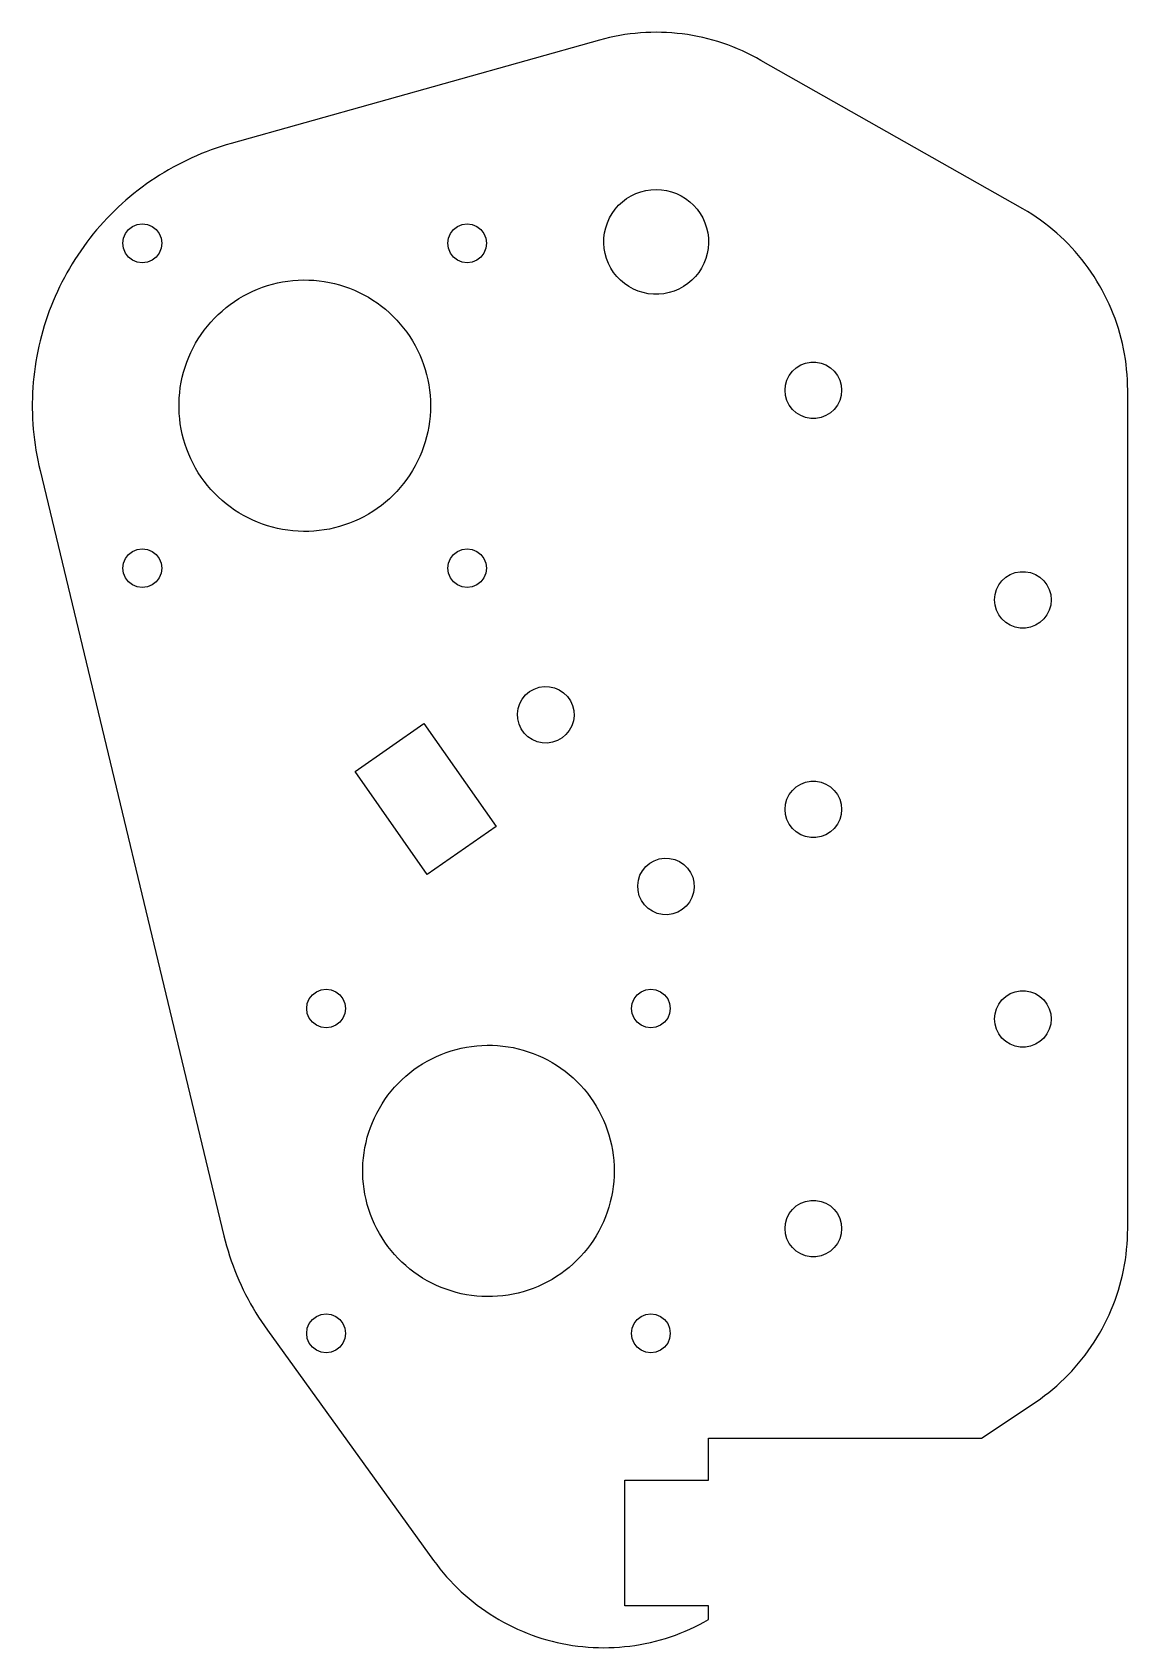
# Model space of a CAD drawing. Header units: metres. Extents: x -105 to 105, y -270 to -116.
# Drawn here: x -104.6 to -0.1, y -270 to -115.8 of the extents above; entities that cross this region are included whole.
import ezdxf

# ---------------------------------------------------------------- set-up
doc = ezdxf.new("R2010")
doc.units = ezdxf.units.M

msp = doc.modelspace()

# ---------------------------------------------------------------- linework, layer by layer
for p, q in [((-50.5168, -116.585), (-85.6638, -126.443)), ((-50.0351, -116.456), (-50.5168, -116.585)), ((-49.5504, -116.339), (-50.0351, -116.456)), ((-49.0629, -116.234), (-49.5504, -116.339)), ((-48.573, -116.141), (-49.0629, -116.234)), ((-48.0808, -116.061), (-48.573, -116.141)), ((-47.5869, -115.993), (-48.0808, -116.061)), ((-47.0914, -115.937), (-47.5869, -115.993)), ((-46.5946, -115.893), (-47.0914, -115.937)), ((-46.0969, -115.862), (-46.5946, -115.893)), ((-45.5986, -115.844), (-46.0969, -115.862)), ((-45.1, -115.837), (-45.5986, -115.844)), ((-44.6014, -115.844), (-45.1, -115.837)), ((-44.1031, -115.862), (-44.6014, -115.844)), ((-43.6054, -115.893), (-44.1031, -115.862)), ((-43.1086, -115.937), (-43.6054, -115.893)), ((-42.6131, -115.993), (-43.1086, -115.937)), ((-42.1192, -116.061), (-42.6131, -115.993)), ((-41.627, -116.141), (-42.1192, -116.061)), ((-41.1371, -116.234), (-41.627, -116.141)), ((-40.6496, -116.339), (-41.1371, -116.234)), ((-40.1648, -116.456), (-40.6496, -116.339)), ((-39.6832, -116.585), (-40.1648, -116.456)), ((-39.2049, -116.726), (-39.6832, -116.585)), ((-38.7303, -116.879), (-39.2049, -116.726)), ((-38.2596, -117.044), (-38.7303, -116.879)), ((-37.7932, -117.22), (-38.2596, -117.044)), ((-37.3313, -117.408), (-37.7932, -117.22)), ((-36.8743, -117.607), (-37.3313, -117.408)), ((-36.4223, -117.818), (-36.8743, -117.607)), ((-35.9758, -118.04), (-36.4223, -117.818)), ((-35.5349, -118.273), (-35.9758, -118.04)), ((-35.1, -118.517), (-35.5349, -118.273)), ((-10.1, -132.679), (-35.1, -118.517)), ((-89.4135, -127.815), (-89.8661, -128.026)), ((-88.9569, -127.612), (-89.4135, -127.815)), ((-88.4966, -127.418), (-88.9569, -127.612)), ((-88.0325, -127.233), (-88.4966, -127.418)), ((-87.565, -127.057), (-88.0325, -127.233)), ((-87.0942, -126.89), (-87.565, -127.057)), ((-86.6203, -126.732), (-87.0942, -126.89)), ((-86.1434, -126.583), (-86.6203, -126.732)), ((-85.6638, -126.443), (-86.1434, -126.583)), ((-92.4889, -129.474), (-92.909, -129.744)), ((-92.0636, -129.212), (-92.4889, -129.474)), ((-91.6334, -128.958), (-92.0636, -129.212)), ((-91.1984, -128.712), (-91.6334, -128.958)), ((-90.7587, -128.475), (-91.1984, -128.712)), ((-90.3146, -128.246), (-90.7587, -128.475)), ((-89.8661, -128.026), (-90.3146, -128.246)), ((-94.5354, -130.904), (-94.9277, -131.214)), ((-94.1372, -130.603), (-94.5354, -130.904)), ((-93.7334, -130.309), (-94.1372, -130.603)), ((-93.3239, -130.022), (-93.7334, -130.309)), ((-92.909, -129.744), (-93.3239, -130.022)), ((-46.5738, -131.06), (-46.0907, -130.937)), ((-46.0907, -130.937), (-45.5978, -130.862)), ((-45.5978, -130.862), (-45.1, -130.837)), ((-45.1, -130.837), (-44.6022, -130.862)), ((-44.6022, -130.862), (-44.1093, -130.937)), ((-44.1093, -130.937), (-43.6262, -131.06)), ((-96.4353, -132.525), (-96.7961, -132.87)), ((-96.0679, -132.186), (-96.4353, -132.525)), ((-95.6941, -131.855), (-96.0679, -132.186)), ((-95.3139, -131.53), (-95.6941, -131.855)), ((-94.9277, -131.214), (-95.3139, -131.53)), ((-49.0092, -132.72), (-48.6793, -132.346)), ((-48.6793, -132.346), (-48.3139, -132.007)), ((-48.3139, -132.007), (-47.9166, -131.706)), ((-47.9166, -131.706), (-47.4913, -131.446)), ((-47.4913, -131.446), (-47.0422, -131.23)), ((-47.0422, -131.23), (-46.5738, -131.06)), ((-43.6262, -131.06), (-43.1578, -131.23)), ((-43.1578, -131.23), (-42.7087, -131.446)), ((-42.7087, -131.446), (-42.2834, -131.706)), ((-42.2834, -131.706), (-41.8861, -132.007)), ((-41.8861, -132.007), (-41.5207, -132.346)), ((-41.5207, -132.346), (-41.1908, -132.72)), ((-97.8377, -133.947), (-98.1709, -134.32)), ((-97.4974, -133.582), (-97.8377, -133.947)), ((-97.1501, -133.223), (-97.4974, -133.582)), ((-96.7961, -132.87), (-97.1501, -133.223)), ((-49.9131, -134.483), (-49.7544, -134.011)), ((-49.7544, -134.011), (-49.5493, -133.556)), ((-49.5493, -133.556), (-49.3001, -133.125)), ((-49.3001, -133.125), (-49.0092, -132.72)), ((-41.1908, -132.72), (-40.8999, -133.125)), ((-40.8999, -133.125), (-40.6506, -133.556)), ((-40.6506, -133.556), (-40.4456, -134.011)), ((-40.4456, -134.011), (-40.2869, -134.483)), ((-9.6713, -132.934), (-10.1, -132.679)), ((-9.24907, -133.199), (-9.6713, -132.934)), ((-8.83359, -133.475), (-9.24907, -133.199)), ((-8.42513, -133.761), (-8.83359, -133.475)), ((-8.02391, -134.057), (-8.42513, -133.761)), ((-7.6302, -134.363), (-8.02391, -134.057)), ((-99.1268, -135.474), (-99.4304, -135.87)), ((-98.8156, -135.083), (-99.1268, -135.474)), ((-98.4969, -134.698), (-98.8156, -135.083)), ((-98.1709, -134.32), (-98.4969, -134.698)), ((-95.9834, -135.974), (-95.9203, -135.496)), ((-95.9203, -135.496), (-95.7355, -135.049)), ((-95.7355, -135.049), (-95.4415, -134.666)), ((-95.4415, -134.666), (-95.0584, -134.372)), ((-95.0584, -134.372), (-94.6122, -134.187)), ((-94.6122, -134.187), (-94.1334, -134.124)), ((-94.1334, -134.124), (-93.6546, -134.187)), ((-93.6546, -134.187), (-93.2084, -134.372)), ((-93.2084, -134.372), (-92.8252, -134.666)), ((-92.8252, -134.666), (-92.5312, -135.049)), ((-92.5312, -135.049), (-92.3464, -135.496)), ((-92.3464, -135.496), (-92.2834, -135.974)), ((-64.9834, -135.974), (-64.9203, -135.496)), ((-64.9203, -135.496), (-64.7355, -135.049)), ((-64.7355, -135.049), (-64.4415, -134.666)), ((-64.4415, -134.666), (-64.0584, -134.372)), ((-64.0584, -134.372), (-63.6122, -134.187)), ((-63.6122, -134.187), (-63.1334, -134.124)), ((-63.1334, -134.124), (-62.6546, -134.187)), ((-62.6546, -134.187), (-62.2084, -134.372)), ((-62.2084, -134.372), (-61.8252, -134.666)), ((-61.8252, -134.666), (-61.5312, -135.049)), ((-61.5312, -135.049), (-61.3464, -135.496)), ((-61.3464, -135.496), (-61.2834, -135.974)), ((-50.0984, -135.962), (-50.086, -135.464)), ((-50.086, -135.464), (-50.024, -134.969)), ((-50.024, -134.969), (-49.9131, -134.483)), ((-40.2869, -134.483), (-40.1759, -134.969)), ((-40.1759, -134.969), (-40.114, -135.464)), ((-40.114, -135.464), (-40.1015, -135.962)), ((-7.24425, -134.679), (-7.6302, -134.363)), ((-6.86627, -135.004), (-7.24425, -134.679)), ((-6.49654, -135.339), (-6.86627, -135.004)), ((-6.13525, -135.683), (-6.49654, -135.339)), ((-100.295, -137.095), (-100.567, -137.513)), ((-100.015, -136.681), (-100.295, -137.095)), ((-99.7264, -136.273), (-100.015, -136.681)), ((-99.4304, -135.87), (-99.7264, -136.273)), ((-95.9203, -136.453), (-95.9834, -135.974)), ((-95.7355, -136.899), (-95.9203, -136.453)), ((-95.4415, -137.283), (-95.7355, -136.899)), ((-92.5312, -136.899), (-92.8252, -137.283)), ((-92.3464, -136.453), (-92.5312, -136.899)), ((-92.2834, -135.974), (-92.3464, -136.453)), ((-64.9203, -136.453), (-64.9834, -135.974)), ((-64.7355, -136.899), (-64.9203, -136.453)), ((-64.4415, -137.283), (-64.7355, -136.899)), ((-61.5312, -136.899), (-61.8252, -137.283)), ((-61.3464, -136.453), (-61.5312, -136.899)), ((-61.2834, -135.974), (-61.3464, -136.453)), ((-50.0612, -136.459), (-50.0984, -135.962)), ((-49.9746, -136.95), (-50.0612, -136.459)), ((-49.8396, -137.43), (-49.9746, -136.95)), ((-40.2254, -136.95), (-40.3604, -137.43)), ((-40.1388, -136.459), (-40.2254, -136.95)), ((-40.1015, -135.962), (-40.1388, -136.459)), ((-5.78265, -136.035), (-6.13525, -135.683)), ((-5.43895, -136.397), (-5.78265, -136.035)), ((-5.10437, -136.766), (-5.43895, -136.397)), ((-4.7791, -137.144), (-5.10437, -136.766)), ((-4.46336, -137.53), (-4.7791, -137.144)), ((-101.087, -138.366), (-101.335, -138.8)), ((-100.831, -137.937), (-101.087, -138.366)), ((-100.567, -137.513), (-100.831, -137.937)), ((-95.0584, -137.577), (-95.4415, -137.283)), ((-94.6122, -137.761), (-95.0584, -137.577)), ((-94.1334, -137.824), (-94.6122, -137.761)), ((-93.6546, -137.761), (-94.1334, -137.824)), ((-93.2084, -137.577), (-93.6546, -137.761)), ((-92.8252, -137.283), (-93.2084, -137.577)), ((-64.0584, -137.577), (-64.4415, -137.283)), ((-63.6122, -137.761), (-64.0584, -137.577)), ((-63.1334, -137.824), (-63.6122, -137.761)), ((-62.6546, -137.761), (-63.1334, -137.824)), ((-62.2084, -137.577), (-62.6546, -137.761)), ((-61.8252, -137.283), (-62.2084, -137.577)), ((-49.6575, -137.894), (-49.8396, -137.43)), ((-49.4301, -138.337), (-49.6575, -137.894)), ((-49.1597, -138.756), (-49.4301, -138.337)), ((-40.7699, -138.337), (-41.0403, -138.756)), ((-40.5425, -137.894), (-40.7699, -138.337)), ((-40.3604, -137.43), (-40.5425, -137.894)), ((-4.15735, -137.924), (-4.46336, -137.53)), ((-3.86124, -138.325), (-4.15735, -137.924)), ((-3.57521, -138.734), (-3.86124, -138.325)), ((-3.29947, -139.149), (-3.57521, -138.734)), ((-102.028, -140.129), (-102.241, -140.581)), ((-101.805, -139.682), (-102.028, -140.129)), ((-101.574, -139.239), (-101.805, -139.682)), ((-101.335, -138.8), (-101.574, -139.239)), ((-83.1389, -140.352), (-82.6724, -140.175)), ((-82.6724, -140.175), (-82.1988, -140.016)), ((-82.1988, -140.016), (-81.7191, -139.878)), ((-81.7191, -139.878), (-81.234, -139.76)), ((-81.234, -139.76), (-80.7445, -139.662)), ((-80.7445, -139.662), (-80.2513, -139.584)), ((-80.2513, -139.584), (-79.7552, -139.527)), ((-79.7552, -139.527), (-79.2573, -139.491)), ((-79.2573, -139.491), (-78.7582, -139.475)), ((-78.7582, -139.475), (-78.259, -139.48)), ((-78.259, -139.48), (-77.7603, -139.506)), ((-77.7603, -139.506), (-77.2632, -139.553)), ((-77.2632, -139.553), (-76.7685, -139.62)), ((-76.7685, -139.62), (-76.277, -139.708)), ((-76.277, -139.708), (-75.7896, -139.816)), ((-75.7896, -139.816), (-75.3071, -139.945)), ((-75.3071, -139.945), (-74.8303, -140.093)), ((-74.8303, -140.093), (-74.3602, -140.261)), ((-74.3602, -140.261), (-73.8974, -140.448)), ((-48.8489, -139.146), (-49.1597, -138.756)), ((-48.5009, -139.503), (-48.8489, -139.146)), ((-48.119, -139.823), (-48.5009, -139.503)), ((-47.7072, -140.104), (-48.119, -139.823)), ((-47.2694, -140.342), (-47.7072, -140.104)), ((-42.4928, -140.104), (-42.9306, -140.342)), ((-42.081, -139.823), (-42.4928, -140.104)), ((-41.6991, -139.503), (-42.081, -139.823)), ((-41.3511, -139.146), (-41.6991, -139.503)), ((-41.0403, -138.756), (-41.3511, -139.146)), ((-3.03418, -139.571), (-3.29947, -139.149)), ((-2.77948, -140), (-3.03418, -139.571)), ((-2.53557, -140.435), (-2.77948, -140)), ((-102.642, -141.496), (-102.83, -141.959)), ((-102.446, -141.036), (-102.642, -141.496)), ((-102.241, -140.581), (-102.446, -141.036)), ((-86.1431, -142.115), (-85.7473, -141.81)), ((-85.7473, -141.81), (-85.3391, -141.523)), ((-85.3391, -141.523), (-84.9193, -141.252)), ((-84.9193, -141.252), (-84.4887, -141)), ((-84.4887, -141), (-84.0479, -140.765)), ((-84.0479, -140.765), (-83.5977, -140.549)), ((-83.5977, -140.549), (-83.1389, -140.352)), ((-73.8974, -140.448), (-73.4429, -140.655)), ((-73.4429, -140.655), (-72.9973, -140.88)), ((-72.9973, -140.88), (-72.5615, -141.124)), ((-72.5615, -141.124), (-72.1362, -141.385)), ((-72.1362, -141.385), (-71.7221, -141.664)), ((-71.7221, -141.664), (-71.32, -141.96)), ((-46.8101, -140.536), (-47.2694, -140.342)), ((-46.3338, -140.683), (-46.8101, -140.536)), ((-45.8452, -140.782), (-46.3338, -140.683)), ((-45.3492, -140.831), (-45.8452, -140.782)), ((-44.8508, -140.831), (-45.3492, -140.831)), ((-44.3548, -140.782), (-44.8508, -140.831)), ((-43.8662, -140.683), (-44.3548, -140.782)), ((-43.3899, -140.536), (-43.8662, -140.683)), ((-42.9306, -140.342), (-43.3899, -140.536)), ((-2.30255, -140.876), (-2.53557, -140.435)), ((-2.08061, -141.322), (-2.30255, -140.876)), ((-1.86987, -141.774), (-2.08061, -141.322)), ((-1.67047, -142.231), (-1.86987, -141.774)), ((-103.338, -143.369), (-103.489, -143.845)), ((-103.177, -142.896), (-103.338, -143.369)), ((-103.008, -142.426), (-103.177, -142.896)), ((-102.83, -141.959), (-103.008, -142.426)), ((-87.59, -143.488), (-87.25, -143.123)), ((-87.25, -143.123), (-86.8951, -142.771)), ((-86.8951, -142.771), (-86.526, -142.435)), ((-86.526, -142.435), (-86.1431, -142.115)), ((-71.32, -141.96), (-70.9306, -142.273)), ((-70.9306, -142.273), (-70.5545, -142.601)), ((-70.5545, -142.601), (-70.1924, -142.945)), ((-70.1924, -142.945), (-69.8448, -143.304)), ((-69.8448, -143.304), (-69.5126, -143.676)), ((-1.48251, -142.693), (-1.67047, -142.231)), ((-1.30614, -143.16), (-1.48251, -142.693)), ((-1.14145, -143.63), (-1.30614, -143.16)), ((-103.764, -144.805), (-103.887, -145.289)), ((-103.631, -144.324), (-103.764, -144.805)), ((-103.489, -143.845), (-103.631, -144.324)), ((-88.7893, -145.082), (-88.5146, -144.665)), ((-88.5146, -144.665), (-88.2229, -144.26)), ((-88.2229, -144.26), (-87.9145, -143.868)), ((-87.9145, -143.868), (-87.59, -143.488)), ((-69.5126, -143.676), (-69.1961, -144.062)), ((-69.1961, -144.062), (-68.8959, -144.461)), ((-68.8959, -144.461), (-68.6126, -144.873)), ((-68.6126, -144.873), (-68.3467, -145.295)), ((-0.98854, -144.105), (-1.14145, -143.63)), ((-0.8475, -144.583), (-0.98854, -144.105)), ((-0.71845, -145.065), (-0.8475, -144.583)), ((-104.106, -146.264), (-104.201, -146.755)), ((-104.001, -145.776), (-104.106, -146.264)), ((-103.887, -145.289), (-104.001, -145.776)), ((-89.708, -146.853), (-89.5061, -146.397)), ((-89.5061, -146.397), (-89.2855, -145.949)), ((-89.2855, -145.949), (-89.0464, -145.51)), ((-89.0464, -145.51), (-88.7893, -145.082)), ((-68.3467, -145.295), (-68.0985, -145.728)), ((-68.0985, -145.728), (-67.8686, -146.172)), ((-67.8686, -146.172), (-67.6573, -146.624)), ((-0.60144, -145.55), (-0.71845, -145.065)), ((-0.49654, -146.037), (-0.60144, -145.55)), ((-0.40384, -146.527), (-0.49654, -146.037)), ((-104.364, -147.74), (-104.431, -148.236)), ((-104.287, -147.247), (-104.364, -147.74)), ((-104.201, -146.755), (-104.287, -147.247)), ((-90.1971, -148.268), (-90.0538, -147.79)), ((-90.0538, -147.79), (-89.8906, -147.318)), ((-89.8906, -147.318), (-89.708, -146.853)), ((-67.6573, -146.624), (-67.4651, -147.085)), ((-67.4651, -147.085), (-67.2921, -147.553)), ((-67.2921, -147.553), (-67.1388, -148.028)), ((-32.0953, -148.181), (-31.7271, -147.845)), ((-31.7271, -147.845), (-31.3035, -147.583)), ((-31.3035, -147.583), (-30.8389, -147.403)), ((-30.8389, -147.403), (-30.3491, -147.312)), ((-30.3491, -147.312), (-29.8509, -147.312)), ((-29.8509, -147.312), (-29.3611, -147.403)), ((-29.3611, -147.403), (-28.8965, -147.583)), ((-28.8965, -147.583), (-28.4729, -147.845)), ((-28.4729, -147.845), (-28.1047, -148.181)), ((-0.32338, -147.019), (-0.40384, -146.527)), ((-0.2552, -147.513), (-0.32338, -147.019)), ((-0.19937, -148.009), (-0.2552, -147.513)), ((-104.536, -149.229), (-104.575, -149.727)), ((-104.488, -148.732), (-104.536, -149.229)), ((-104.431, -148.236), (-104.488, -148.732)), ((-90.5063, -149.733), (-90.4236, -149.241)), ((-90.4236, -149.241), (-90.3205, -148.752)), ((-90.3205, -148.752), (-90.1971, -148.268)), ((-67.1388, -148.028), (-67.0054, -148.509)), ((-67.0054, -148.509), (-66.8922, -148.996)), ((-66.8922, -148.996), (-66.7992, -149.486)), ((-66.7992, -149.486), (-66.7268, -149.98)), ((-32.8, -150), (-32.754, -149.504)), ((-32.754, -149.504), (-32.6177, -149.025)), ((-32.6177, -149.025), (-32.3956, -148.579)), ((-32.3956, -148.579), (-32.0953, -148.181)), ((-28.1047, -148.181), (-27.8044, -148.579)), ((-27.8044, -148.579), (-27.5823, -149.025)), ((-27.5823, -149.025), (-27.446, -149.504)), ((-27.446, -149.504), (-27.4, -150)), ((-0.15591, -148.505), (-0.19937, -148.009)), ((-0.12485, -149.003), (-0.15591, -148.505)), ((-0.10622, -149.501), (-0.12485, -149.003)), ((-0.09999, -150), (-0.10622, -149.501)), ((-104.623, -150.725), (-104.632, -151.225)), ((-104.603, -150.226), (-104.623, -150.725)), ((-104.575, -149.727), (-104.603, -150.226)), ((-90.6308, -151.225), (-90.61, -150.726)), ((-90.61, -150.726), (-90.5685, -150.228)), ((-90.5685, -150.228), (-90.5063, -149.733)), ((-66.7268, -149.98), (-66.6749, -150.477)), ((-66.6749, -150.477), (-66.6438, -150.975)), ((-66.6438, -150.975), (-66.6334, -151.474)), ((-32.754, -150.496), (-32.8, -150)), ((-32.6177, -150.975), (-32.754, -150.496)), ((-32.3956, -151.421), (-32.6177, -150.975)), ((-27.5823, -150.975), (-27.8044, -151.421)), ((-27.446, -150.496), (-27.5823, -150.975)), ((-27.4, -150), (-27.446, -150.496)), ((-0.09999, -230), (-0.09999, -150)), ((-104.632, -151.225), (-104.632, -151.724)), ((-104.632, -151.724), (-104.623, -152.224)), ((-104.623, -152.224), (-104.603, -152.723)), ((-90.6308, -151.724), (-90.6308, -151.225)), ((-90.61, -152.223), (-90.6308, -151.724)), ((-90.5685, -152.72), (-90.61, -152.223)), ((-66.6749, -152.472), (-66.7268, -152.968)), ((-66.6438, -151.974), (-66.6749, -152.472)), ((-66.6334, -151.474), (-66.6438, -151.974)), ((-32.0953, -151.819), (-32.3956, -151.421)), ((-31.7271, -152.155), (-32.0953, -151.819)), ((-31.3035, -152.417), (-31.7271, -152.155)), ((-30.8389, -152.597), (-31.3035, -152.417)), ((-30.3491, -152.688), (-30.8389, -152.597)), ((-29.3611, -152.597), (-29.8509, -152.688)), ((-28.8965, -152.417), (-29.3611, -152.597)), ((-28.4729, -152.155), (-28.8965, -152.417)), ((-28.1047, -151.819), (-28.4729, -152.155)), ((-27.8044, -151.421), (-28.1047, -151.819)), ((-104.603, -152.723), (-104.575, -153.222)), ((-104.575, -153.222), (-104.536, -153.72)), ((-104.536, -153.72), (-104.488, -154.217)), ((-90.5063, -153.216), (-90.5685, -152.72)), ((-90.4236, -153.708), (-90.5063, -153.216)), ((-90.3205, -154.197), (-90.4236, -153.708)), ((-66.8922, -153.953), (-67.0054, -154.439)), ((-66.7992, -153.462), (-66.8922, -153.953)), ((-66.7268, -152.968), (-66.7992, -153.462)), ((-29.8509, -152.688), (-30.3491, -152.688)), ((-104.488, -154.217), (-104.431, -154.713)), ((-104.431, -154.713), (-104.364, -155.208)), ((-104.364, -155.208), (-104.287, -155.702)), ((-104.287, -155.702), (-104.201, -156.194)), ((-90.1971, -154.681), (-90.3205, -154.197)), ((-90.0538, -155.159), (-90.1971, -154.681)), ((-89.8906, -155.631), (-90.0538, -155.159)), ((-89.708, -156.095), (-89.8906, -155.631)), ((-67.2921, -155.396), (-67.4651, -155.864)), ((-67.1388, -154.92), (-67.2921, -155.396)), ((-67.0054, -154.439), (-67.1388, -154.92)), ((-104.201, -156.194), (-104.106, -156.684)), ((-104.106, -156.684), (-104.001, -157.173)), ((-104.001, -157.173), (-103.887, -157.659)), ((-89.5061, -156.552), (-89.708, -156.095)), ((-89.2855, -157), (-89.5061, -156.552)), ((-89.0464, -157.438), (-89.2855, -157)), ((-68.0985, -157.22), (-68.3467, -157.654)), ((-67.8686, -156.777), (-68.0985, -157.22)), ((-67.6573, -156.325), (-67.8686, -156.777)), ((-67.4651, -155.864), (-67.6573, -156.325)), ((-103.887, -157.659), (-86.3537, -230.685)), ((-88.7893, -157.866), (-89.0464, -157.438)), ((-88.5146, -158.283), (-88.7893, -157.866)), ((-88.2229, -158.688), (-88.5146, -158.283)), ((-87.9145, -159.081), (-88.2229, -158.688)), ((-68.8959, -158.487), (-69.1961, -158.886)), ((-68.6126, -158.076), (-68.8959, -158.487)), ((-68.3467, -157.654), (-68.6126, -158.076)), ((-87.59, -159.461), (-87.9145, -159.081)), ((-87.25, -159.826), (-87.59, -159.461)), ((-86.8951, -160.177), (-87.25, -159.826)), ((-86.526, -160.514), (-86.8951, -160.177)), ((-70.1924, -160.004), (-70.5545, -160.347)), ((-69.8448, -159.645), (-70.1924, -160.004)), ((-69.5126, -159.272), (-69.8448, -159.645)), ((-69.1961, -158.886), (-69.5126, -159.272)), ((-86.1431, -160.834), (-86.526, -160.514)), ((-85.7473, -161.138), (-86.1431, -160.834)), ((-85.3391, -161.426), (-85.7473, -161.138)), ((-84.9193, -161.696), (-85.3391, -161.426)), ((-84.4887, -161.949), (-84.9193, -161.696)), ((-72.5615, -161.825), (-72.9973, -162.068)), ((-72.1362, -161.563), (-72.5615, -161.825)), ((-71.7221, -161.284), (-72.1362, -161.563)), ((-71.32, -160.988), (-71.7221, -161.284)), ((-70.9306, -160.676), (-71.32, -160.988)), ((-70.5545, -160.347), (-70.9306, -160.676)), ((-84.0479, -162.183), (-84.4887, -161.949)), ((-83.5977, -162.399), (-84.0479, -162.183)), ((-83.1389, -162.596), (-83.5977, -162.399)), ((-82.6724, -162.774), (-83.1389, -162.596)), ((-82.1988, -162.932), (-82.6724, -162.774)), ((-81.7191, -163.071), (-82.1988, -162.932)), ((-81.234, -163.189), (-81.7191, -163.071)), ((-80.7445, -163.287), (-81.234, -163.189)), ((-80.2513, -163.365), (-80.7445, -163.287)), ((-79.7552, -163.422), (-80.2513, -163.365)), ((-77.2632, -163.396), (-77.7603, -163.443)), ((-76.7685, -163.329), (-77.2632, -163.396)), ((-76.277, -163.241), (-76.7685, -163.329)), ((-75.7896, -163.133), (-76.277, -163.241)), ((-75.3071, -163.004), (-75.7896, -163.133)), ((-74.8303, -162.856), (-75.3071, -163.004)), ((-74.3602, -162.688), (-74.8303, -162.856)), ((-73.8974, -162.5), (-74.3602, -162.688)), ((-73.4429, -162.294), (-73.8974, -162.5)), ((-72.9973, -162.068), (-73.4429, -162.294)), ((-79.2573, -163.458), (-79.7552, -163.422)), ((-78.7582, -163.474), (-79.2573, -163.458)), ((-78.259, -163.469), (-78.7582, -163.474)), ((-77.7603, -163.443), (-78.259, -163.469)), ((-95.9834, -166.974), (-95.9203, -166.496)), ((-95.9203, -166.496), (-95.7355, -166.049)), ((-95.7355, -166.049), (-95.4415, -165.666)), ((-95.4415, -165.666), (-95.0584, -165.372)), ((-95.0584, -165.372), (-94.6122, -165.187)), ((-94.6122, -165.187), (-94.1334, -165.124)), ((-94.1334, -165.124), (-93.6546, -165.187)), ((-93.6546, -165.187), (-93.2084, -165.372)), ((-93.2084, -165.372), (-92.8252, -165.666)), ((-92.8252, -165.666), (-92.5312, -166.049)), ((-92.5312, -166.049), (-92.3464, -166.496)), ((-92.3464, -166.496), (-92.2834, -166.974)), ((-64.9834, -166.974), (-64.9203, -166.496)), ((-64.9203, -166.496), (-64.7355, -166.049)), ((-64.7355, -166.049), (-64.4415, -165.666)), ((-64.4415, -165.666), (-64.0584, -165.372)), ((-64.0584, -165.372), (-63.6122, -165.187)), ((-63.6122, -165.187), (-63.1334, -165.124)), ((-63.1334, -165.124), (-62.6546, -165.187)), ((-62.6546, -165.187), (-62.2084, -165.372)), ((-62.2084, -165.372), (-61.8252, -165.666)), ((-61.8252, -165.666), (-61.5312, -166.049)), ((-61.5312, -166.049), (-61.3464, -166.496)), ((-61.3464, -166.496), (-61.2834, -166.974)), ((-95.9203, -167.453), (-95.9834, -166.974)), ((-95.7355, -167.899), (-95.9203, -167.453)), ((-95.4415, -168.283), (-95.7355, -167.899)), ((-92.5312, -167.899), (-92.8252, -168.283)), ((-92.3464, -167.453), (-92.5312, -167.899)), ((-92.2834, -166.974), (-92.3464, -167.453)), ((-64.9203, -167.453), (-64.9834, -166.974)), ((-64.7355, -167.899), (-64.9203, -167.453)), ((-64.4415, -168.283), (-64.7355, -167.899)), ((-61.5312, -167.899), (-61.8252, -168.283)), ((-61.3464, -167.453), (-61.5312, -167.899)), ((-61.2834, -166.974), (-61.3464, -167.453)), ((-12.0953, -168.181), (-11.7271, -167.845)), ((-11.7271, -167.845), (-11.3035, -167.583)), ((-11.3035, -167.583), (-10.8389, -167.403)), ((-10.8389, -167.403), (-10.3491, -167.312)), ((-10.3491, -167.312), (-9.85088, -167.312)), ((-9.85088, -167.312), (-9.3611, -167.403)), ((-9.3611, -167.403), (-8.8965, -167.583)), ((-8.8965, -167.583), (-8.47289, -167.845)), ((-8.47289, -167.845), (-8.10468, -168.181)), ((-95.0584, -168.577), (-95.4415, -168.283)), ((-94.6122, -168.761), (-95.0584, -168.577)), ((-94.1334, -168.824), (-94.6122, -168.761)), ((-93.6546, -168.761), (-94.1334, -168.824)), ((-93.2084, -168.577), (-93.6546, -168.761)), ((-92.8252, -168.283), (-93.2084, -168.577)), ((-64.0584, -168.577), (-64.4415, -168.283)), ((-63.6122, -168.761), (-64.0584, -168.577)), ((-63.1334, -168.824), (-63.6122, -168.761)), ((-62.6546, -168.761), (-63.1334, -168.824)), ((-62.2084, -168.577), (-62.6546, -168.761)), ((-61.8252, -168.283), (-62.2084, -168.577)), ((-12.8, -170), (-12.754, -169.504)), ((-12.754, -169.504), (-12.6177, -169.025)), ((-12.6177, -169.025), (-12.3956, -168.579)), ((-12.3956, -168.579), (-12.0953, -168.181)), ((-8.10468, -168.181), (-7.80441, -168.579)), ((-7.80441, -168.579), (-7.58232, -169.025)), ((-7.58232, -169.025), (-7.44597, -169.504)), ((-7.44597, -169.504), (-7.39999, -170)), ((-12.754, -170.496), (-12.8, -170)), ((-12.6177, -170.975), (-12.754, -170.496)), ((-12.3956, -171.421), (-12.6177, -170.975)), ((-7.58232, -170.975), (-7.80441, -171.421)), ((-7.44597, -170.496), (-7.58232, -170.975)), ((-7.39999, -170), (-7.44597, -170.496)), ((-12.0953, -171.819), (-12.3956, -171.421)), ((-11.7271, -172.155), (-12.0953, -171.819)), ((-11.3035, -172.417), (-11.7271, -172.155)), ((-10.8389, -172.597), (-11.3035, -172.417)), ((-10.3491, -172.688), (-10.8389, -172.597)), ((-9.3611, -172.597), (-9.85088, -172.688)), ((-8.8965, -172.417), (-9.3611, -172.597)), ((-8.47289, -172.155), (-8.8965, -172.417)), ((-8.10468, -171.819), (-8.47289, -172.155)), ((-7.80441, -171.421), (-8.10468, -171.819)), ((-9.85088, -172.688), (-10.3491, -172.688)), ((-57.5605, -179.08), (-57.1805, -178.758)), ((-57.1805, -178.758), (-56.7478, -178.511)), ((-56.7478, -178.511), (-56.277, -178.348)), ((-56.277, -178.348), (-55.7842, -178.274)), ((-55.7842, -178.274), (-55.2863, -178.292)), ((-55.2863, -178.292), (-54.8002, -178.401)), ((-54.8002, -178.401), (-54.3423, -178.598)), ((-54.3423, -178.598), (-53.9284, -178.875)), ((-58.2664, -180.379), (-58.1129, -179.905)), ((-58.1129, -179.905), (-57.8749, -179.467)), ((-57.8749, -179.467), (-57.5605, -179.08)), ((-53.9284, -178.875), (-53.5725, -179.224)), ((-53.5725, -179.224), (-53.2867, -179.632)), ((-53.2867, -179.632), (-53.0808, -180.086)), ((-53.0808, -180.086), (-52.9617, -180.569)), ((-73.8181, -186.379), (-67.2648, -181.791)), ((-67.2648, -181.791), (-60.3819, -191.621)), ((-58.3301, -180.873), (-58.2664, -180.379)), ((-58.302, -181.37), (-58.3301, -180.873)), ((-58.183, -181.854), (-58.302, -181.37)), ((-57.977, -182.308), (-58.183, -181.854)), ((-52.9974, -181.561), (-53.1508, -182.035)), ((-52.9336, -181.067), (-52.9974, -181.561)), ((-52.9617, -180.569), (-52.9336, -181.067)), ((-57.6913, -182.716), (-57.977, -182.308)), ((-57.3353, -183.065), (-57.6913, -182.716)), ((-56.9214, -183.342), (-57.3353, -183.065)), ((-56.4636, -183.539), (-56.9214, -183.342)), ((-54.516, -183.429), (-54.9868, -183.592)), ((-54.0832, -183.182), (-54.516, -183.429)), ((-53.7032, -182.859), (-54.0832, -183.182)), ((-53.3888, -182.473), (-53.7032, -182.859)), ((-53.1508, -182.035), (-53.3888, -182.473)), ((-55.9774, -183.648), (-56.4636, -183.539)), ((-55.4795, -183.666), (-55.9774, -183.648)), ((-54.9868, -183.592), (-55.4795, -183.666)), ((-66.9352, -196.209), (-73.8181, -186.379)), ((-32.0953, -188.181), (-31.7271, -187.845)), ((-31.7271, -187.845), (-31.3035, -187.583)), ((-31.3035, -187.583), (-30.8389, -187.403)), ((-30.8389, -187.403), (-30.3491, -187.312)), ((-30.3491, -187.312), (-29.8509, -187.312)), ((-29.8509, -187.312), (-29.3611, -187.403)), ((-29.3611, -187.403), (-28.8965, -187.583)), ((-28.8965, -187.583), (-28.4729, -187.845)), ((-28.4729, -187.845), (-28.1047, -188.181)), ((-32.8, -190), (-32.754, -189.504)), ((-32.754, -189.504), (-32.6177, -189.025)), ((-32.6177, -189.025), (-32.3956, -188.579)), ((-32.3956, -188.579), (-32.0953, -188.181)), ((-28.1047, -188.181), (-27.8044, -188.579)), ((-27.8044, -188.579), (-27.5823, -189.025)), ((-27.5823, -189.025), (-27.446, -189.504)), ((-27.446, -189.504), (-27.4, -190)), ((-32.754, -190.496), (-32.8, -190)), ((-32.6177, -190.975), (-32.754, -190.496)), ((-32.3956, -191.421), (-32.6177, -190.975)), ((-27.5823, -190.975), (-27.8044, -191.421)), ((-27.446, -190.496), (-27.5823, -190.975)), ((-27.4, -190), (-27.446, -190.496)), ((-60.3819, -191.621), (-66.9352, -196.209)), ((-32.0953, -191.819), (-32.3956, -191.421)), ((-31.7271, -192.155), (-32.0953, -191.819)), ((-31.3035, -192.417), (-31.7271, -192.155)), ((-30.8389, -192.597), (-31.3035, -192.417)), ((-30.3491, -192.688), (-30.8389, -192.597)), ((-29.8509, -192.688), (-30.3491, -192.688)), ((-29.3611, -192.597), (-29.8509, -192.688)), ((-28.8965, -192.417), (-29.3611, -192.597)), ((-28.4729, -192.155), (-28.8965, -192.417)), ((-28.1047, -191.819), (-28.4729, -192.155)), ((-27.8044, -191.421), (-28.1047, -191.819)), ((-46.4034, -195.85), (-46.089, -195.463)), ((-46.089, -195.463), (-45.709, -195.141)), ((-45.709, -195.141), (-45.2762, -194.894)), ((-45.2762, -194.894), (-44.8055, -194.731)), ((-44.8055, -194.731), (-44.3127, -194.657)), ((-44.3127, -194.657), (-43.8148, -194.675)), ((-43.8148, -194.675), (-43.3286, -194.784)), ((-43.3286, -194.784), (-42.8708, -194.981)), ((-42.8708, -194.981), (-42.4569, -195.258)), ((-42.4569, -195.258), (-42.101, -195.607)), ((-42.101, -195.607), (-41.8152, -196.015)), ((-46.8586, -197.256), (-46.7948, -196.762)), ((-46.8305, -197.753), (-46.8586, -197.256)), ((-46.7948, -196.762), (-46.6413, -196.288)), ((-46.6413, -196.288), (-46.4034, -195.85)), ((-41.8152, -196.015), (-41.6093, -196.469)), ((-41.6093, -196.469), (-41.4902, -196.953)), ((-41.4902, -196.953), (-41.4621, -197.45)), ((-46.7114, -198.237), (-46.8305, -197.753)), ((-46.5055, -198.691), (-46.7114, -198.237)), ((-46.2197, -199.099), (-46.5055, -198.691)), ((-41.9173, -198.856), (-42.2316, -199.242)), ((-41.6793, -198.418), (-41.9173, -198.856)), ((-41.5258, -197.944), (-41.6793, -198.418)), ((-41.4621, -197.45), (-41.5258, -197.944)), ((-45.8638, -199.448), (-46.2197, -199.099)), ((-45.4499, -199.725), (-45.8638, -199.448)), ((-44.9921, -199.922), (-45.4499, -199.725)), ((-44.5059, -200.031), (-44.9921, -199.922)), ((-44.008, -200.049), (-44.5059, -200.031)), ((-43.5152, -199.975), (-44.008, -200.049)), ((-43.0444, -199.812), (-43.5152, -199.975)), ((-42.6117, -199.565), (-43.0444, -199.812)), ((-42.2316, -199.242), (-42.6117, -199.565)), ((-78.387, -208.521), (-78.2021, -208.075)), ((-78.2021, -208.075), (-77.9081, -207.692)), ((-77.9081, -207.692), (-77.525, -207.398)), ((-77.525, -207.398), (-77.0788, -207.213)), ((-77.0788, -207.213), (-76.6, -207.15)), ((-76.6, -207.15), (-76.1212, -207.213)), ((-76.1212, -207.213), (-75.675, -207.398)), ((-75.675, -207.398), (-75.2919, -207.692)), ((-75.2919, -207.692), (-74.9978, -208.075)), ((-74.9978, -208.075), (-74.813, -208.521)), ((-47.387, -208.521), (-47.2021, -208.075)), ((-47.2021, -208.075), (-46.9081, -207.692)), ((-46.9081, -207.692), (-46.525, -207.398)), ((-46.525, -207.398), (-46.0788, -207.213)), ((-46.0788, -207.213), (-45.6, -207.15)), ((-45.6, -207.15), (-45.1212, -207.213)), ((-45.1212, -207.213), (-44.675, -207.398)), ((-44.675, -207.398), (-44.2918, -207.692)), ((-44.2918, -207.692), (-43.9978, -208.075)), ((-43.9978, -208.075), (-43.813, -208.521)), ((-12.0953, -208.181), (-11.7271, -207.845)), ((-11.7271, -207.845), (-11.3035, -207.583)), ((-11.3035, -207.583), (-10.8389, -207.403)), ((-10.8389, -207.403), (-10.3491, -207.312)), ((-10.3491, -207.312), (-9.85088, -207.312)), ((-9.85088, -207.312), (-9.3611, -207.403)), ((-9.3611, -207.403), (-8.8965, -207.583)), ((-8.8965, -207.583), (-8.47289, -207.845)), ((-8.47289, -207.845), (-8.10468, -208.181)), ((-78.45, -209), (-78.387, -208.521)), ((-78.387, -209.479), (-78.45, -209)), ((-78.2021, -209.925), (-78.387, -209.479)), ((-74.813, -209.479), (-74.9978, -209.925)), ((-74.813, -208.521), (-74.75, -209)), ((-74.75, -209), (-74.813, -209.479)), ((-47.45, -209), (-47.387, -208.521)), ((-47.387, -209.479), (-47.45, -209)), ((-47.2021, -209.925), (-47.387, -209.479)), ((-43.813, -209.479), (-43.9978, -209.925)), ((-43.813, -208.521), (-43.75, -209)), ((-43.75, -209), (-43.813, -209.479)), ((-12.8, -210), (-12.754, -209.504)), ((-12.754, -209.504), (-12.6177, -209.025)), ((-12.6177, -209.025), (-12.3956, -208.579)), ((-12.3956, -208.579), (-12.0953, -208.181)), ((-8.10468, -208.181), (-7.80441, -208.579)), ((-7.80441, -208.579), (-7.58232, -209.025)), ((-7.58232, -209.025), (-7.44597, -209.504)), ((-7.44597, -209.504), (-7.39999, -210)), ((-77.9081, -210.308), (-78.2021, -209.925)), ((-77.525, -210.602), (-77.9081, -210.308)), ((-77.0788, -210.787), (-77.525, -210.602)), ((-76.6, -210.85), (-77.0788, -210.787)), ((-76.1212, -210.787), (-76.6, -210.85)), ((-75.675, -210.602), (-76.1212, -210.787)), ((-75.2919, -210.308), (-75.675, -210.602)), ((-74.9978, -209.925), (-75.2919, -210.308)), ((-46.9081, -210.308), (-47.2021, -209.925)), ((-46.525, -210.602), (-46.9081, -210.308)), ((-46.0788, -210.787), (-46.525, -210.602)), ((-45.6, -210.85), (-46.0788, -210.787)), ((-45.1212, -210.787), (-45.6, -210.85)), ((-44.675, -210.602), (-45.1212, -210.787)), ((-44.2918, -210.308), (-44.675, -210.602)), ((-43.9978, -209.925), (-44.2918, -210.308)), ((-12.754, -210.496), (-12.8, -210)), ((-12.6177, -210.975), (-12.754, -210.496)), ((-12.3956, -211.421), (-12.6177, -210.975)), ((-7.58232, -210.975), (-7.80441, -211.421)), ((-7.44597, -210.496), (-7.58232, -210.975)), ((-7.39999, -210), (-7.44597, -210.496)), ((-63.7007, -212.785), (-63.2111, -212.687)), ((-63.2111, -212.687), (-62.7179, -212.61)), ((-62.7179, -212.61), (-62.2218, -212.553)), ((-62.2218, -212.553), (-61.7239, -212.516)), ((-61.7239, -212.516), (-61.2248, -212.501)), ((-61.2248, -212.501), (-60.7256, -212.506)), ((-60.7256, -212.506), (-60.2269, -212.532)), ((-60.2269, -212.532), (-59.7298, -212.578)), ((-59.7298, -212.578), (-59.2351, -212.646)), ((-59.2351, -212.646), (-58.7436, -212.734)), ((-58.7436, -212.734), (-58.2562, -212.842)), ((-12.0953, -211.819), (-12.3956, -211.421)), ((-11.7271, -212.155), (-12.0953, -211.819)), ((-11.3035, -212.417), (-11.7271, -212.155)), ((-10.8389, -212.597), (-11.3035, -212.417)), ((-10.3491, -212.688), (-10.8389, -212.597)), ((-9.85088, -212.688), (-10.3491, -212.688)), ((-9.3611, -212.597), (-9.85088, -212.688)), ((-8.8965, -212.417), (-9.3611, -212.597)), ((-8.47289, -212.155), (-8.8965, -212.417)), ((-8.10468, -211.819), (-8.47289, -212.155)), ((-7.80441, -211.421), (-8.10468, -211.819)), ((-67.8057, -214.548), (-67.3859, -214.278)), ((-67.3859, -214.278), (-66.9553, -214.025)), ((-66.9553, -214.025), (-66.5145, -213.791)), ((-66.5145, -213.791), (-66.0643, -213.575)), ((-66.0643, -213.575), (-65.6056, -213.378)), ((-65.6056, -213.378), (-65.139, -213.2)), ((-65.139, -213.2), (-64.6655, -213.042)), ((-64.6655, -213.042), (-64.1857, -212.904)), ((-64.1857, -212.904), (-63.7007, -212.785)), ((-58.2562, -212.842), (-57.7737, -212.97)), ((-57.7737, -212.97), (-57.2969, -213.119)), ((-57.2969, -213.119), (-56.8268, -213.287)), ((-56.8268, -213.287), (-56.364, -213.474)), ((-56.364, -213.474), (-55.9095, -213.681)), ((-55.9095, -213.681), (-55.4639, -213.906)), ((-55.4639, -213.906), (-55.0281, -214.15)), ((-55.0281, -214.15), (-54.6028, -214.411)), ((-69.7166, -216.148), (-69.3618, -215.797)), ((-69.3618, -215.797), (-68.9926, -215.461)), ((-68.9926, -215.461), (-68.6097, -215.14)), ((-68.6097, -215.14), (-68.2139, -214.836)), ((-68.2139, -214.836), (-67.8057, -214.548)), ((-54.6028, -214.411), (-54.1887, -214.69)), ((-54.1887, -214.69), (-53.7866, -214.986)), ((-53.7866, -214.986), (-53.3972, -215.299)), ((-53.3972, -215.299), (-53.0211, -215.627)), ((-53.0211, -215.627), (-52.659, -215.971)), ((-70.9812, -217.691), (-70.6895, -217.286)), ((-70.6895, -217.286), (-70.3811, -216.893)), ((-70.3811, -216.893), (-70.0566, -216.514)), ((-70.0566, -216.514), (-69.7166, -216.148)), ((-52.659, -215.971), (-52.3115, -216.329)), ((-52.3115, -216.329), (-51.9792, -216.702)), ((-51.9792, -216.702), (-51.6627, -217.088)), ((-51.6627, -217.088), (-51.3625, -217.487)), ((-71.7521, -218.974), (-71.513, -218.536)), ((-71.513, -218.536), (-71.2559, -218.108)), ((-71.2559, -218.108), (-70.9812, -217.691)), ((-51.3625, -217.487), (-51.0792, -217.898)), ((-51.0792, -217.898), (-50.8133, -218.321)), ((-50.8133, -218.321), (-50.5651, -218.754)), ((-50.5651, -218.754), (-50.3352, -219.197)), ((-72.5204, -220.816), (-72.3572, -220.344)), ((-72.3572, -220.344), (-72.1746, -219.879)), ((-72.1746, -219.879), (-71.9728, -219.422)), ((-71.9728, -219.422), (-71.7521, -218.974)), ((-50.3352, -219.197), (-50.1239, -219.65)), ((-50.1239, -219.65), (-49.9317, -220.11)), ((-49.9317, -220.11), (-49.7587, -220.579)), ((-72.8902, -222.266), (-72.7871, -221.778)), ((-72.7871, -221.778), (-72.6637, -221.294)), ((-72.6637, -221.294), (-72.5204, -220.816)), ((-49.7587, -220.579), (-49.6055, -221.054)), ((-49.6055, -221.054), (-49.472, -221.535)), ((-49.472, -221.535), (-49.3588, -222.021)), ((-73.0766, -223.751), (-73.0351, -223.254)), ((-73.0351, -223.254), (-72.973, -222.759)), ((-72.973, -222.759), (-72.8902, -222.266)), ((-49.3588, -222.021), (-49.2658, -222.512)), ((-49.2658, -222.512), (-49.1934, -223.006)), ((-49.1934, -223.006), (-49.1415, -223.503)), ((-49.1415, -223.503), (-49.1104, -224.001)), ((-73.0974, -224.25), (-73.0766, -223.751)), ((-73.0974, -224.75), (-73.0974, -224.25)), ((-73.0766, -225.249), (-73.0974, -224.75)), ((-49.1104, -224.999), (-49.1415, -225.497)), ((-49.1104, -224.001), (-49.1, -224.5)), ((-49.1, -224.5), (-49.1104, -224.999)), ((-73.0351, -225.746), (-73.0766, -225.249)), ((-72.973, -226.241), (-73.0351, -225.746)), ((-72.8902, -226.734), (-72.973, -226.241)), ((-49.2658, -226.488), (-49.3588, -226.979)), ((-49.1934, -225.994), (-49.2658, -226.488)), ((-49.1415, -225.497), (-49.1934, -225.994)), ((-72.7871, -227.222), (-72.8902, -226.734)), ((-72.6637, -227.706), (-72.7871, -227.222)), ((-72.5204, -228.184), (-72.6637, -227.706)), ((-49.6055, -227.946), (-49.7587, -228.421)), ((-49.472, -227.465), (-49.6055, -227.946)), ((-49.3588, -226.979), (-49.472, -227.465)), ((-32.0953, -228.181), (-31.7271, -227.845)), ((-31.7271, -227.845), (-31.3035, -227.583)), ((-31.3035, -227.583), (-30.8389, -227.403)), ((-30.8389, -227.403), (-30.3491, -227.312)), ((-30.3491, -227.312), (-29.8509, -227.312)), ((-29.8509, -227.312), (-29.3611, -227.403)), ((-29.3611, -227.403), (-28.8965, -227.583)), ((-28.8965, -227.583), (-28.4729, -227.845)), ((-28.4729, -227.845), (-28.1047, -228.181)), ((-72.3572, -228.656), (-72.5204, -228.184)), ((-72.1746, -229.121), (-72.3572, -228.656)), ((-71.9728, -229.578), (-72.1746, -229.121)), ((-71.7521, -230.026), (-71.9728, -229.578)), ((-50.1239, -229.35), (-50.3352, -229.803)), ((-49.9317, -228.89), (-50.1239, -229.35)), ((-49.7587, -228.421), (-49.9317, -228.89)), ((-32.8, -230), (-32.754, -229.504)), ((-32.754, -229.504), (-32.6177, -229.025)), ((-32.6177, -229.025), (-32.3956, -228.579)), ((-32.3956, -228.579), (-32.0953, -228.181)), ((-28.1047, -228.181), (-27.8044, -228.579)), ((-27.8044, -228.579), (-27.5823, -229.025)), ((-27.5823, -229.025), (-27.446, -229.504)), ((-27.446, -229.504), (-27.4, -230)), ((-86.3537, -230.685), (-86.2302, -231.169)), ((-86.2302, -231.169), (-86.0974, -231.651)), ((-71.513, -230.464), (-71.7521, -230.026)), ((-71.2559, -230.892), (-71.513, -230.464)), ((-70.9812, -231.309), (-71.2559, -230.892)), ((-51.0792, -231.102), (-51.3625, -231.513)), ((-50.8133, -230.679), (-51.0792, -231.102)), ((-50.5651, -230.246), (-50.8133, -230.679)), ((-50.3352, -229.803), (-50.5651, -230.246)), ((-32.754, -230.496), (-32.8, -230)), ((-32.6177, -230.975), (-32.754, -230.496)), ((-32.3956, -231.421), (-32.6177, -230.975)), ((-27.5823, -230.975), (-27.8044, -231.421)), ((-27.446, -230.496), (-27.5823, -230.975)), ((-27.4, -230), (-27.446, -230.496)), ((-0.15591, -231.495), (-0.12485, -230.997)), ((-0.12485, -230.997), (-0.10622, -230.499)), ((-0.10622, -230.499), (-0.09999, -230)), ((-86.0974, -231.651), (-85.9554, -232.13)), ((-85.9554, -232.13), (-85.8042, -232.606)), ((-85.8042, -232.606), (-85.6439, -233.079)), ((-70.6895, -231.714), (-70.9812, -231.309)), ((-70.3811, -232.107), (-70.6895, -231.714)), ((-70.0566, -232.486), (-70.3811, -232.107)), ((-69.7166, -232.852), (-70.0566, -232.486)), ((-52.3115, -232.671), (-52.659, -233.029)), ((-51.9792, -232.298), (-52.3115, -232.671)), ((-51.6627, -231.912), (-51.9792, -232.298)), ((-51.3625, -231.513), (-51.6627, -231.912)), ((-32.0953, -231.819), (-32.3956, -231.421)), ((-31.7271, -232.155), (-32.0953, -231.819)), ((-31.3035, -232.417), (-31.7271, -232.155)), ((-30.8389, -232.597), (-31.3035, -232.417)), ((-30.3491, -232.688), (-30.8389, -232.597)), ((-29.8509, -232.688), (-30.3491, -232.688)), ((-29.3611, -232.597), (-29.8509, -232.688)), ((-28.8965, -232.417), (-29.3611, -232.597)), ((-28.4729, -232.155), (-28.8965, -232.417)), ((-28.1047, -231.819), (-28.4729, -232.155)), ((-27.8044, -231.421), (-28.1047, -231.819)), ((-0.32338, -232.981), (-0.2552, -232.487)), ((-0.2552, -232.487), (-0.19937, -231.991)), ((-0.19937, -231.991), (-0.15591, -231.495)), ((-85.6439, -233.079), (-85.4745, -233.549)), ((-85.4745, -233.549), (-85.2962, -234.015)), ((-85.2962, -234.015), (-85.1089, -234.479)), ((-69.3618, -233.203), (-69.7166, -232.852)), ((-68.9926, -233.539), (-69.3618, -233.203)), ((-68.6097, -233.86), (-68.9926, -233.539)), ((-68.2139, -234.164), (-68.6097, -233.86)), ((-67.8057, -234.452), (-68.2139, -234.164)), ((-54.1887, -234.31), (-54.6028, -234.589)), ((-53.7866, -234.014), (-54.1887, -234.31)), ((-53.3972, -233.701), (-53.7866, -234.014)), ((-53.0211, -233.373), (-53.3972, -233.701)), ((-52.659, -233.029), (-53.0211, -233.373)), ((-0.60144, -234.45), (-0.49654, -233.963)), ((-0.49654, -233.963), (-0.40384, -233.473)), ((-0.40384, -233.473), (-0.32338, -232.981)), ((-85.1089, -234.479), (-84.9127, -234.938)), ((-84.9127, -234.938), (-84.7078, -235.394)), ((-84.7078, -235.394), (-84.4941, -235.845)), ((-84.4941, -235.845), (-84.2718, -236.293)), ((-67.3859, -234.722), (-67.8057, -234.452)), ((-66.9553, -234.975), (-67.3859, -234.722)), ((-66.5145, -235.209), (-66.9553, -234.975)), ((-66.0643, -235.425), (-66.5145, -235.209)), ((-65.6056, -235.622), (-66.0643, -235.425)), ((-65.139, -235.8), (-65.6056, -235.622)), ((-64.6655, -235.958), (-65.139, -235.8)), ((-56.8268, -235.713), (-57.2969, -235.881)), ((-56.364, -235.526), (-56.8268, -235.713)), ((-55.9095, -235.319), (-56.364, -235.526)), ((-55.4639, -235.094), (-55.9095, -235.319)), ((-55.0281, -234.85), (-55.4639, -235.094)), ((-54.6028, -234.589), (-55.0281, -234.85)), ((-0.98854, -235.895), (-0.8475, -235.417)), ((-0.8475, -235.417), (-0.71845, -234.935)), ((-0.71845, -234.935), (-0.60144, -234.45)), ((-84.2718, -236.293), (-84.041, -236.736)), ((-84.041, -236.736), (-83.8017, -237.174)), ((-83.8017, -237.174), (-83.554, -237.608)), ((-64.1857, -236.096), (-64.6655, -235.958)), ((-63.7007, -236.215), (-64.1857, -236.096)), ((-63.2111, -236.313), (-63.7007, -236.215)), ((-62.7179, -236.39), (-63.2111, -236.313)), ((-62.2218, -236.447), (-62.7179, -236.39)), ((-61.7239, -236.484), (-62.2218, -236.447)), ((-61.2248, -236.499), (-61.7239, -236.484)), ((-60.7256, -236.494), (-61.2248, -236.499)), ((-60.2269, -236.468), (-60.7256, -236.494)), ((-59.7298, -236.422), (-60.2269, -236.468)), ((-59.2351, -236.354), (-59.7298, -236.422)), ((-58.7436, -236.266), (-59.2351, -236.354)), ((-58.2562, -236.158), (-58.7436, -236.266)), ((-57.7737, -236.03), (-58.2562, -236.158)), ((-57.2969, -235.881), (-57.7737, -236.03)), ((-1.67047, -237.769), (-1.48251, -237.307)), ((-1.48251, -237.307), (-1.30614, -236.84)), ((-1.30614, -236.84), (-1.14145, -236.37)), ((-1.14145, -236.37), (-0.98854, -235.895)), ((-83.554, -237.608), (-83.298, -238.037)), ((-83.298, -238.037), (-83.0338, -238.461)), ((-83.0338, -238.461), (-82.7615, -238.88)), ((-82.7615, -238.88), (-82.4812, -239.293)), ((-78.2021, -239.075), (-77.9081, -238.692)), ((-77.9081, -238.692), (-77.525, -238.398)), ((-77.525, -238.398), (-77.0788, -238.213)), ((-77.0788, -238.213), (-76.6, -238.15)), ((-76.6, -238.15), (-76.1212, -238.213)), ((-76.1212, -238.213), (-75.675, -238.398)), ((-75.675, -238.398), (-75.2919, -238.692)), ((-75.2919, -238.692), (-74.9978, -239.075)), ((-47.2021, -239.075), (-46.9081, -238.692)), ((-46.9081, -238.692), (-46.525, -238.398)), ((-46.525, -238.398), (-46.0788, -238.213)), ((-46.0788, -238.213), (-45.6, -238.15)), ((-45.6, -238.15), (-45.1212, -238.213)), ((-45.1212, -238.213), (-44.675, -238.398)), ((-44.675, -238.398), (-44.2918, -238.692)), ((-44.2918, -238.692), (-43.9978, -239.075)), ((-2.30255, -239.124), (-2.08061, -238.678)), ((-2.08061, -238.678), (-1.86987, -238.226)), ((-1.86987, -238.226), (-1.67047, -237.769)), ((-82.4812, -239.293), (-82.193, -239.701)), ((-82.193, -239.701), (-66.3388, -261.675)), ((-78.45, -240), (-78.387, -239.521)), ((-78.387, -240.479), (-78.45, -240)), ((-78.387, -239.521), (-78.2021, -239.075)), ((-78.2021, -240.925), (-78.387, -240.479)), ((-74.9978, -239.075), (-74.813, -239.521)), ((-74.813, -240.479), (-74.9978, -240.925)), ((-74.813, -239.521), (-74.75, -240)), ((-74.75, -240), (-74.813, -240.479)), ((-47.45, -240), (-47.387, -239.521)), ((-47.387, -240.479), (-47.45, -240)), ((-47.387, -239.521), (-47.2021, -239.075)), ((-47.2021, -240.925), (-47.387, -240.479)), ((-43.9978, -239.075), (-43.813, -239.521)), ((-43.813, -240.479), (-43.9978, -240.925)), ((-43.813, -239.521), (-43.75, -240)), ((-43.75, -240), (-43.813, -240.479)), ((-3.29947, -240.851), (-3.03418, -240.429)), ((-3.03418, -240.429), (-2.77948, -240)), ((-2.77948, -240), (-2.53557, -239.565)), ((-2.53557, -239.565), (-2.30255, -239.124)), ((-77.9081, -241.308), (-78.2021, -240.925)), ((-77.525, -241.602), (-77.9081, -241.308)), ((-77.0788, -241.787), (-77.525, -241.602)), ((-76.6, -241.85), (-77.0788, -241.787)), ((-76.1212, -241.787), (-76.6, -241.85)), ((-75.675, -241.602), (-76.1212, -241.787)), ((-75.2919, -241.308), (-75.675, -241.602)), ((-74.9978, -240.925), (-75.2919, -241.308)), ((-46.9081, -241.308), (-47.2021, -240.925)), ((-46.525, -241.602), (-46.9081, -241.308)), ((-46.0788, -241.787), (-46.525, -241.602)), ((-45.6, -241.85), (-46.0788, -241.787)), ((-45.1212, -241.787), (-45.6, -241.85)), ((-44.675, -241.602), (-45.1212, -241.787)), ((-44.2918, -241.308), (-44.675, -241.602)), ((-43.9978, -240.925), (-44.2918, -241.308)), ((-4.15735, -242.076), (-3.86124, -241.675)), ((-3.86124, -241.675), (-3.57521, -241.266)), ((-3.57521, -241.266), (-3.29947, -240.851)), ((-5.43895, -243.603), (-5.10437, -243.234)), ((-5.10437, -243.234), (-4.7791, -242.856)), ((-4.7791, -242.856), (-4.46336, -242.47)), ((-4.46336, -242.47), (-4.15735, -242.076)), ((-7.24425, -245.321), (-6.86627, -244.996)), ((-6.86627, -244.996), (-6.49654, -244.661)), ((-6.49654, -244.661), (-6.13525, -244.317)), ((-6.13525, -244.317), (-5.78265, -243.965)), ((-5.78265, -243.965), (-5.43895, -243.603)), ((-14.0464, -250), (-8.83359, -246.525)), ((-8.83359, -246.525), (-8.42513, -246.239)), ((-8.42513, -246.239), (-8.02391, -245.943)), ((-8.02391, -245.943), (-7.6302, -245.637)), ((-7.6302, -245.637), (-7.24425, -245.321)), ((-40.1, -254), (-40.1, -250)), ((-40.1, -250), (-14.0464, -250)), ((-48.1, -266), (-48.1, -254)), ((-48.1, -254), (-40.1, -254)), ((-66.3388, -261.675), (-66.0426, -262.076)), ((-66.0426, -262.076), (-65.7366, -262.47)), ((-65.7366, -262.47), (-65.4209, -262.856)), ((-65.4209, -262.856), (-65.0956, -263.234)), ((-65.0956, -263.234), (-64.761, -263.603)), ((-64.761, -263.603), (-64.4173, -263.965)), ((-64.4173, -263.965), (-64.0647, -264.317)), ((-64.0647, -264.317), (-63.7034, -264.661)), ((-63.7034, -264.661), (-63.3337, -264.996)), ((-63.3337, -264.996), (-62.9557, -265.321)), ((-62.9557, -265.321), (-62.5698, -265.637)), ((-62.5698, -265.637), (-62.1761, -265.943)), ((-62.1761, -265.943), (-61.7749, -266.239)), ((-61.7749, -266.239), (-61.3664, -266.525)), ((-61.3664, -266.525), (-60.9509, -266.801)), ((-40.1, -266), (-48.1, -266)), ((-40.1, -267.32), (-40.1, -266)), ((-60.9509, -266.801), (-60.5287, -267.066)), ((-60.5287, -267.066), (-60.1, -267.32)), ((-60.1, -267.32), (-59.6651, -267.564)), ((-59.6651, -267.564), (-59.2242, -267.797)), ((-59.2242, -267.797), (-58.7777, -268.019)), ((-58.7777, -268.019), (-58.3257, -268.23)), ((-58.3257, -268.23), (-57.8687, -268.43)), ((-42.3313, -268.43), (-41.8743, -268.23)), ((-41.8743, -268.23), (-41.4223, -268.019)), ((-41.4223, -268.019), (-40.9758, -267.797)), ((-40.9758, -267.797), (-40.5349, -267.564)), ((-40.5349, -267.564), (-40.1, -267.32)), ((-57.8687, -268.43), (-57.4068, -268.617)), ((-57.4068, -268.617), (-56.9404, -268.794)), ((-56.9404, -268.794), (-56.4697, -268.959)), ((-56.4697, -268.959), (-55.9951, -269.111)), ((-55.9951, -269.111), (-55.5168, -269.252)), ((-55.5168, -269.252), (-55.0351, -269.382)), ((-55.0351, -269.382), (-54.5504, -269.499)), ((-54.5504, -269.499), (-54.0629, -269.603)), ((-54.0629, -269.603), (-53.573, -269.696)), ((-53.573, -269.696), (-53.0808, -269.777)), ((-53.0808, -269.777), (-52.5869, -269.845)), ((-47.6131, -269.845), (-47.1192, -269.777)), ((-47.1192, -269.777), (-46.627, -269.696)), ((-46.627, -269.696), (-46.1371, -269.603)), ((-46.1371, -269.603), (-45.6496, -269.499)), ((-45.6496, -269.499), (-45.1648, -269.382)), ((-45.1648, -269.382), (-44.6832, -269.252)), ((-44.6832, -269.252), (-44.2049, -269.111)), ((-44.2049, -269.111), (-43.7303, -268.959)), ((-43.7303, -268.959), (-43.2596, -268.794)), ((-43.2596, -268.794), (-42.7932, -268.617)), ((-42.7932, -268.617), (-42.3313, -268.43)), ((-52.5869, -269.845), (-52.0914, -269.901)), ((-52.0914, -269.901), (-51.5946, -269.944)), ((-51.5946, -269.944), (-51.0969, -269.975)), ((-51.0969, -269.975), (-50.5986, -269.994)), ((-50.5986, -269.994), (-50.1, -270)), ((-50.1, -270), (-49.6014, -269.994)), ((-49.6014, -269.994), (-49.1031, -269.975)), ((-49.1031, -269.975), (-48.6054, -269.944)), ((-48.6054, -269.944), (-48.1086, -269.901)), ((-48.1086, -269.901), (-47.6131, -269.845))]:
    msp.add_line(p, q)

doc.saveas('drawing.dxf')
